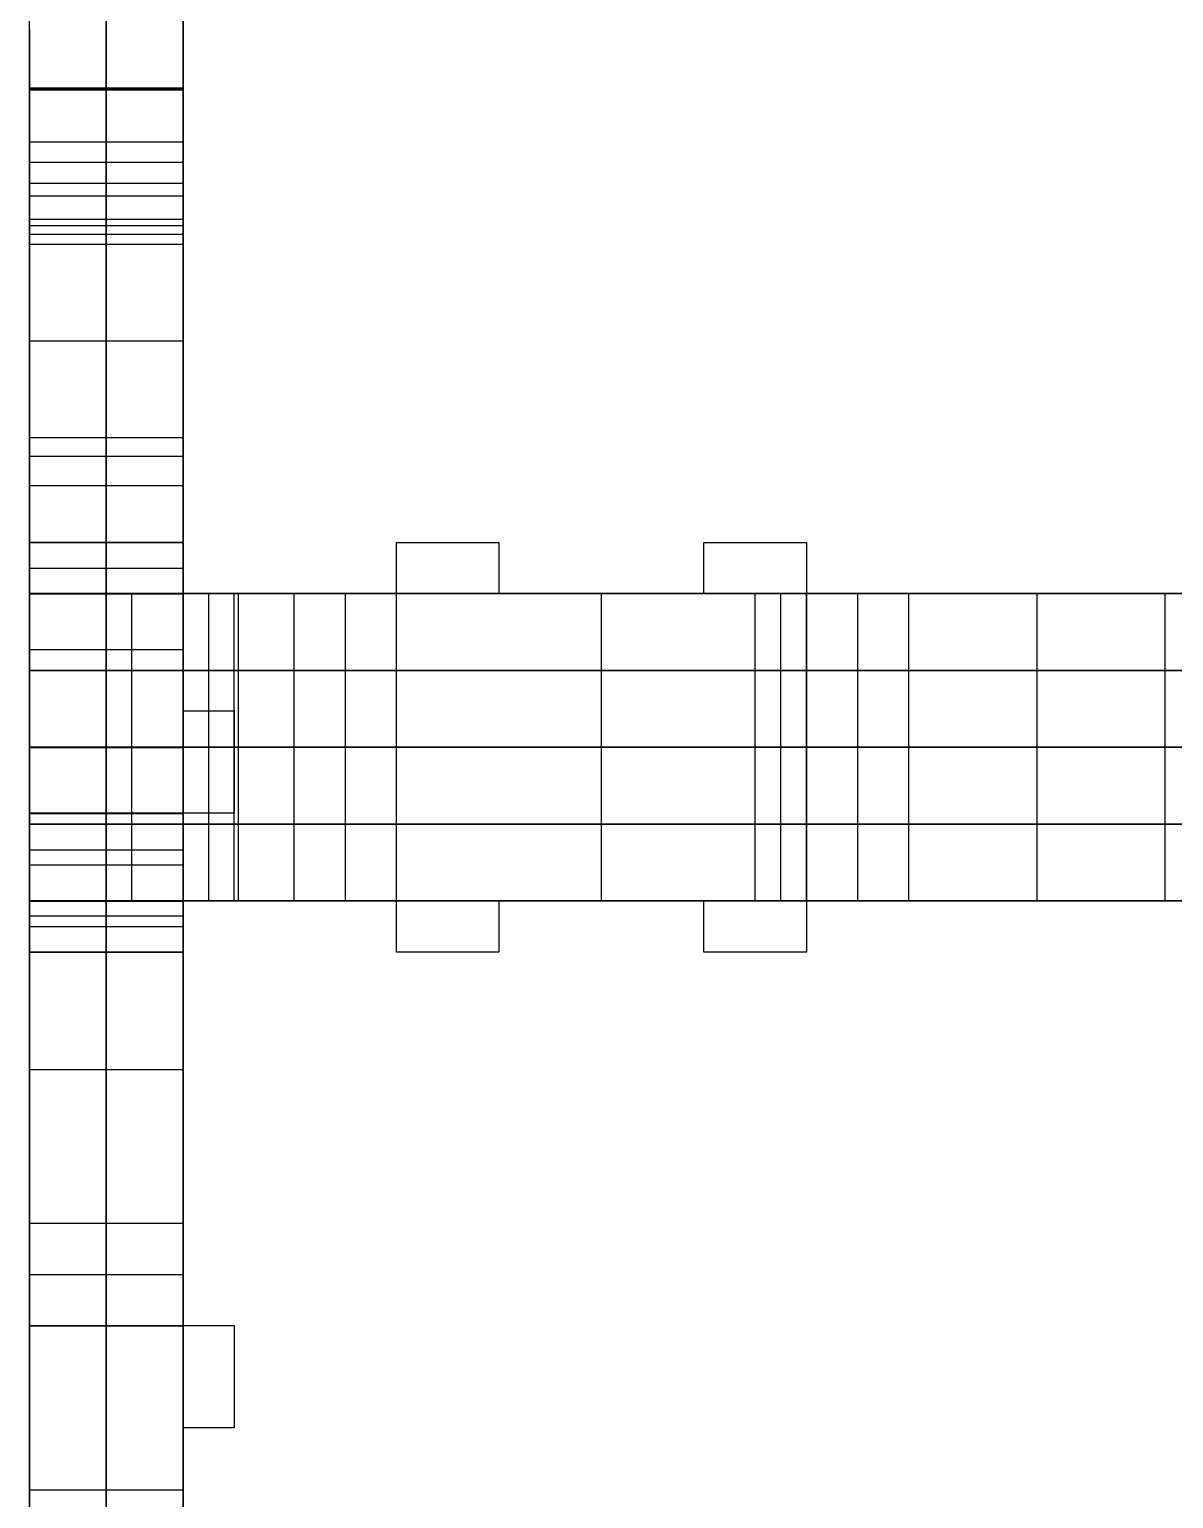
# Model space of a CAD drawing. Extents: x -2580 to -2312, y -43168 to -40231.
# Drawn here: x -2579.5 to -2445.5, y -42987.5 to -42815.4 of the extents above; entities that cross this region are included whole.
import ezdxf

# ---------------------------------------------------------------- set-up
doc = ezdxf.new("R2010")
doc.units = 0
doc.layers.add('ENDS', color=40, linetype='CONTINUOUS')

# ---------------------------------------------------------------- blocks, each defined once
blk = doc.blocks.new('SKYLARK200_END-XXXS-1')
at = {"layer": 'ENDS'}
for p, q in [((-250, -2912.03, 141), (-250, -2124.03, 141)), ((-268, -2912.03, 141), (-268, -2145.01, 141)), ((-250, -2514.45, 282), (-250, -2663.75, 282)), ((-250, -2514.45, 264), (-250, -2663.75, 264)), ((-250, -2514.45, 273), (-250, -2663.75, 273)), ((-259, -2601.93, 56), (-259, -2523.93, 56)), ((-259, -2523.93, 226), (-259, -2601.93, 226)), ((-250, -2601.93, 56), (-250, -2523.93, 56)), ((-250, -2523.93, 226), (-250, -2601.93, 226)), ((-268, -2601.93, 56), (-268, -2583.93, 56)), ((-268, -2583.93, 226), (-268, -2601.93, 226)), ((-268, -2603.43, 0), (-268, -2590.78, 0)), ((-268, -2590.78, 0), (-250, -2590.78, 0)), ((-268, -2590.78, 282), (-250, -2590.78, 282)), ((-268, -2590.78, 282), (-268, -2603.43, 282)), ((-268, -2590.84, 0.87), (-250, -2590.84, 0.87)), ((-268, -2590.84, 281.13), (-250, -2590.84, 281.13)), ((-268, -2591.03, 1.72), (-250, -2591.03, 1.72)), ((-268, -2591.03, 1.72), (-268, -2607.93, 50)), ((-268, -2607.93, 232), (-268, -2591.03, 280.28)), ((-268, -2591.03, 280.28), (-250, -2591.03, 280.28)), ((-259, -2603.43, 0), (-259, -2590.78, 0)), ((-259, -2590.78, 282), (-259, -2603.43, 282)), ((-259, -2591.03, 1.72), (-259, -2607.93, 50)), ((-259, -2607.93, 232), (-259, -2591.03, 280.28)), ((-250, -2603.43, 0), (-250, -2590.78, 0)), ((-250, -2590.78, 282), (-250, -2603.43, 282)), ((-250, -2591.03, 1.72), (-250, -2607.93, 50)), ((-250, -2607.93, 232), (-250, -2591.03, 280.28)), ((-268, -2597.11, 0), (-250, -2597.11, 0)), ((-268, -2597.11, 282), (-250, -2597.11, 282)), ((-268, -2599.48, 25.86), (-250, -2599.48, 25.86)), ((-268, -2599.48, 256.14), (-250, -2599.48, 256.14)), ((-268, -2601.93, 56), (-250, -2601.93, 56)), ((-268, -2601.93, 226), (-250, -2601.93, 226)), ((-268, -2603.43, 0), (-250, -2603.43, 0)), ((-268, -2603.43, 282), (-250, -2603.43, 282)), ((-268, -2606.17, 54.24), (-250, -2606.17, 54.24)), ((-268, -2606.17, 227.76), (-250, -2606.17, 227.76)), ((-268, -2606.9, -1.1), (-250, -2606.9, -1.1)), ((-268, -2606.9, 283.1), (-250, -2606.9, 283.1)), ((-268, -2607.93, 50), (-250, -2607.93, 50)), ((-268, -2607.93, 232), (-250, -2607.93, 232)), ((-268, -2609.09, -4), (-250, -2609.09, -4)), ((-268, -2609.09, 286), (-250, -2609.09, 286)), ((-268, -2620.4, -12), (-250, -2620.4, -12)), ((-268, -2620.4, 294), (-250, -2620.4, 294)), ((-268, -2631.72, -4), (-250, -2631.72, -4)), ((-268, -2631.72, 286), (-250, -2631.72, 286)), ((-268, -2633.91, -1.1), (-250, -2633.91, -1.1)), ((-268, -2633.91, 283.1), (-250, -2633.91, 283.1)), ((-268, -2774.18, 0), (-268, -2637.37, 0)), ((-268, -2637.37, 0), (-250, -2637.37, 0)), ((-268, -2637.37, 282), (-250, -2637.37, 282)), ((-268, -2637.37, 282), (-268, -2675.78, 282)), ((-259, -2774.18, 0), (-259, -2637.37, 0)), ((-259, -2637.37, 282), (-259, -2675.78, 282)), ((-250, -2774.18, 0), (-250, -2637.37, 0)), ((-250, -2637.37, 282), (-250, -2675.78, 282)), ((-268, -2692.03, 193.25), (-268, -2644.03, 193.25)), ((-268, -2644.03, 181.25), (-268, -2650.03, 181.25)), ((-268, -2650.03, 155.25), (-268, -2644.03, 155.25)), ((-268, -2644.03, 155.25), (-268, -2644.03, 143.25)), ((-259, -2644.03, 193.25), (-268, -2644.03, 193.25)), ((-268, -2644.03, 193.25), (-268, -2644.03, 187.25)), ((-268, -2644.03, 187.25), (-268, -2644.03, 181.25)), ((-259, -2644.03, 181.25), (-268, -2644.03, 181.25)), ((-259, -2644.03, 155.25), (-268, -2644.03, 155.25)), ((-259, -2644.03, 143.25), (-268, -2644.03, 143.25)), ((-268, -2644.03, 143.25), (-268, -2680.03, 143.25)), ((-268, -2644.03, 187.25), (-250, -2644.03, 187.25)), ((-268, -2644.03, 149.25), (-250, -2644.03, 149.25)), ((-250, -2644.03, 193.25), (-259, -2644.03, 193.25)), ((-250, -2644.03, 181.25), (-259, -2644.03, 181.25)), ((-250, -2644.03, 155.25), (-259, -2644.03, 155.25)), ((-250, -2644.03, 143.25), (-259, -2644.03, 143.25)), ((-259, -2644.03, 193.25), (-259, -2644.03, 181.25)), ((-259, -2644.03, 181.25), (-259, -2650.03, 181.25)), ((-259, -2650.03, 155.25), (-259, -2644.03, 155.25)), ((-259, -2692.03, 193.25), (-259, -2644.03, 193.25)), ((-259, -2644.03, 155.25), (-259, -2644.03, 143.25)), ((-259, -2644.03, 143.25), (-259, -2692.03, 143.25)), ((-250, -2692.03, 193.25), (-250, -2644.03, 193.25)), ((-250, -2644.03, 193.25), (-250, -2644.03, 181.25)), ((-250, -2644.03, 181.25), (-250, -2650.03, 181.25)), ((-250, -2650.03, 155.25), (-250, -2644.03, 155.25)), ((-250, -2644.03, 155.25), (-250, -2644.03, 143.25)), ((-250, -2644.03, 143.25), (-250, -2692.03, 143.25)), ((-225, -2644.02, 282), (-213, -2644.02, 282)), ((-225, -2644.02, 264), (-213, -2644.02, 264)), ((-225, -2644.02, 282), (-225, -2644.02, 264)), ((-225, -2692.02, 282), (-225, -2644.02, 282)), ((-225, -2692.02, 264), (-225, -2644.02, 264)), ((-225, -2644.02, 273), (-213, -2644.02, 273)), ((-225, -2692.02, 273), (-225, -2644.02, 273)), ((-219, -2644.02, 282), (-219, -2644.02, 264)), ((-213, -2644.02, 282), (-213, -2644.02, 264)), ((-213, -2644.02, 282), (-213, -2650.02, 282)), ((-213, -2644.02, 264), (-213, -2650.02, 264)), ((-213, -2644.02, 273), (-213, -2650.02, 273)), ((-189, -2650.02, 282), (-189, -2644.02, 282)), ((-189, -2644.02, 282), (-189, -2644.02, 264)), ((-189, -2650.02, 264), (-189, -2644.02, 264)), ((-189, -2644.02, 282), (-177, -2644.02, 282)), ((-189, -2644.02, 264), (-177, -2644.02, 264)), ((-189, -2650.02, 273), (-189, -2644.02, 273)), ((-189, -2644.02, 273), (-177, -2644.02, 273)), ((-183, -2644.02, 282), (-183, -2644.02, 264)), ((-177, -2644.02, 282), (-177, -2644.02, 264)), ((-177, -2644.02, 282), (-177, -2692.02, 282)), ((-177, -2644.02, 264), (-177, -2692.02, 264)), ((-177, -2644.02, 273), (-177, -2692.02, 273)), ((-268, -2647.03, 181.25), (-250, -2647.03, 181.25)), ((-268, -2647.03, 155.25), (-250, -2647.03, 155.25)), ((-213, -2647.02, 282), (-213, -2647.02, 264)), ((-189, -2647.02, 282), (-189, -2647.02, 264)), ((-268, -2668.02, 193.25), (-268, -2650.02, 193.25)), ((-244, -2650.02, 193.25), (-268, -2650.02, 193.25)), ((-268, -2668.02, 143.25), (-268, -2650.02, 143.25)), ((-268, -2650.02, 193.25), (-268, -2650.02, 143.25)), ((-268, -2650.02, 143.25), (-244, -2650.02, 143.25)), ((-268, -2668.02, 168.25), (-268, -2650.02, 168.25)), ((-268, -2650.03, 181.25), (-268, -2650.03, 155.25)), ((-259, -2650.03, 181.25), (-268, -2650.03, 181.25)), ((-259, -2650.03, 155.25), (-268, -2650.03, 155.25)), ((-268, -2650.03, 168.25), (-250, -2650.03, 168.25)), ((-250, -2650.03, 181.25), (-259, -2650.03, 181.25)), ((-250, -2650.03, 155.25), (-259, -2650.03, 155.25)), ((-259, -2650.03, 181.25), (-259, -2650.03, 155.25)), ((-256, -2668.02, 193.25), (-256, -2650.02, 193.25)), ((-256, -2668.02, 143.25), (-256, -2650.02, 143.25)), ((-250, -2668.02, 264), (-250, -2650.02, 264)), ((-236.99, -2650.02, 264), (-250, -2650.02, 264)), ((-250, -2668.02, 205.25), (-250, -2650.02, 205.25)), ((-250, -2650.02, 264), (-250, -2650.02, 205.25)), ((-250, -2650.02, 205.25), (-244, -2650.02, 205.25)), ((-250, -2668.02, 131.25), (-250, -2650.02, 131.25)), ((-244, -2650.02, 131.25), (-250, -2650.02, 131.25)), ((-250, -2668.02, 18), (-250, -2650.02, 18)), ((-250, -2650.02, 131.25), (-250, -2650.02, 18)), ((-250, -2650.02, 18), (-236.99, -2650.02, 18)), ((-250, -2668.02, 234.62), (-250, -2650.02, 234.62)), ((-250, -2668.02, 100), (-250, -2650.02, 100)), ((-250, -2650.02, 282), (-250, -2650.02, 264)), ((-250, -2650.03, 181.25), (-250, -2650.03, 155.25)), ((-247, -2668.02, 205.25), (-247, -2650.02, 205.25)), ((-247, -2668.02, 131.25), (-247, -2650.02, 131.25)), ((-244, -2668.02, 205.25), (-244, -2650.02, 205.25)), ((-244, -2668.02, 193.25), (-244, -2650.02, 193.25)), ((-244, -2650.02, 205.25), (-244, -2650.02, 193.25)), ((-244, -2668.02, 143.25), (-244, -2650.02, 143.25)), ((-244, -2668.02, 131.25), (-244, -2650.02, 131.25)), ((-244, -2650.02, 143.25), (-244, -2650.02, 131.25)), ((-244, -2668.02, 199.25), (-244, -2650.02, 199.25)), ((-244, -2668.02, 137.25), (-244, -2650.02, 137.25)), ((0, -2650.02, 141), (-244, -2650.02, 141)), ((-243.5, -2668.02, 264), (-243.5, -2650.02, 264)), ((-243.5, -2668.02, 18), (-243.5, -2650.02, 18)), ((-236.99, -2668.02, 258), (-236.99, -2650.02, 258)), ((-224.99, -2650.02, 258), (-236.99, -2650.02, 258)), ((-236.99, -2668.02, 264), (-236.99, -2650.02, 264)), ((-236.99, -2650.02, 258), (-236.99, -2650.02, 264)), ((-236.99, -2668.02, 18), (-236.99, -2650.02, 18)), ((-236.99, -2668.02, 24), (-236.99, -2650.02, 24)), ((-236.99, -2650.02, 18), (-236.99, -2650.02, 24)), ((-236.99, -2650.02, 24), (-224.99, -2650.02, 24)), ((-236.99, -2668.02, 261), (-236.99, -2650.02, 261)), ((-236.99, -2668.02, 21), (-236.99, -2650.02, 21)), ((-230.99, -2668.02, 258), (-230.99, -2650.02, 258)), ((-230.99, -2668.02, 24), (-230.99, -2650.02, 24)), ((-224.99, -2668.02, 300), (-224.99, -2650.02, 300)), ((-176.99, -2650.02, 300), (-224.99, -2650.02, 300)), ((-224.99, -2668.02, 258), (-224.99, -2650.02, 258)), ((-224.99, -2650.02, 300), (-224.99, -2650.02, 258)), ((-224.99, -2668.02, 24), (-224.99, -2650.02, 24)), ((-224.99, -2668.02, -18), (-224.99, -2650.02, -18)), ((-224.99, -2650.02, 24), (-224.99, -2650.02, -18)), ((-224.99, -2650.02, -18), (-176.99, -2650.02, -18)), ((-224.99, -2668.02, 279), (-224.99, -2650.02, 279)), ((-224.99, -2668.02, 18), (-224.99, -2650.02, 18)), ((-213, -2650.02, 282), (-213, -2650.02, 264)), ((-213, -2650.02, 282), (-189, -2650.02, 282)), ((-213, -2650.02, 264), (-189, -2650.02, 264)), ((-213, -2650.02, 273), (-189, -2650.02, 273)), ((-201, -2650.02, 282), (-201, -2650.02, 264)), ((-200.99, -2668.02, 300), (-200.99, -2650.02, 300)), ((-200.99, -2668.02, -18), (-200.99, -2650.02, -18)), ((-189, -2650.02, 282), (-189, -2650.02, 264)), ((-182.99, -2668.02, 128), (-182.99, -2650.02, 128)), ((-176.99, -2650.02, 128), (-182.99, -2650.02, 128)), ((-182.99, -2668.02, 140), (-182.99, -2650.02, 140)), ((-182.99, -2650.02, 128), (-182.99, -2650.02, 140)), ((-182.99, -2650.02, 140), (-116.99, -2650.02, 140)), ((-182.99, -2668.02, 134), (-182.99, -2650.02, 134)), ((-179.99, -2668.02, 128), (-179.99, -2650.02, 128)), ((-177, -2650.02, 282), (-177, -2650.02, 264)), ((-176.99, -2668.02, 128), (-176.99, -2650.02, 128)), ((-176.99, -2668.02, 258), (-176.99, -2650.02, 258)), ((-164.99, -2650.02, 258), (-176.99, -2650.02, 258)), ((-176.99, -2668.02, 300), (-176.99, -2650.02, 300)), ((-176.99, -2650.02, 258), (-176.99, -2650.02, 300)), ((-176.99, -2668.02, -18), (-176.99, -2650.02, -18)), ((-176.99, -2650.02, -18), (-176.99, -2650.02, 128)), ((-176.99, -2668.02, 140), (-176.99, -2650.02, 140)), ((-176.99, -2668.02, 279), (-176.99, -2650.02, 279)), ((-176.99, -2668.02, 55), (-176.99, -2650.02, 55)), ((-170.99, -2668.02, 258), (-170.99, -2650.02, 258)), ((-164.99, -2668.02, 264), (-164.99, -2650.02, 264)), ((-134.99, -2650.02, 264), (-164.99, -2650.02, 264)), ((-164.99, -2668.02, 258), (-164.99, -2650.02, 258)), ((-164.99, -2650.02, 264), (-164.99, -2650.02, 258)), ((-164.99, -2668.02, 261), (-164.99, -2650.02, 261)), ((-149.99, -2668.02, 264), (-149.99, -2650.02, 264)), ((-134.99, -2668.02, 258), (-134.99, -2650.02, 258)), ((-122.99, -2650.02, 258), (-134.99, -2650.02, 258)), ((-134.99, -2668.02, 264), (-134.99, -2650.02, 264)), ((-134.99, -2650.02, 258), (-134.99, -2650.02, 264)), ((-134.99, -2668.02, 261), (-134.99, -2650.02, 261)), ((-268, -2656.57, 282), (-250, -2656.57, 282)), ((-244, -2659.02, 193.25), (-268, -2659.02, 193.25)), ((-268, -2659.02, 193.25), (-268, -2659.02, 143.25)), ((-268, -2659.02, 143.25), (-244, -2659.02, 143.25)), ((-236.99, -2659.02, 264), (-250, -2659.02, 264)), ((-250, -2659.02, 264), (-250, -2659.02, 205.25)), ((-250, -2659.02, 205.25), (-244, -2659.02, 205.25)), ((-244, -2659.02, 131.25), (-250, -2659.02, 131.25)), ((-250, -2659.02, 131.25), (-250, -2659.02, 18)), ((-250, -2659.02, 18), (-236.99, -2659.02, 18)), ((-244, -2659.02, 205.25), (-244, -2659.02, 193.25)), ((-244, -2659.02, 143.25), (-244, -2659.02, 131.25)), ((-224.99, -2659.02, 258), (-236.99, -2659.02, 258)), ((-236.99, -2659.02, 258), (-236.99, -2659.02, 264)), ((-236.99, -2659.02, 18), (-236.99, -2659.02, 24)), ((-236.99, -2659.02, 24), (-224.99, -2659.02, 24)), ((-176.99, -2659.02, 300), (-224.99, -2659.02, 300)), ((-224.99, -2659.02, 300), (-224.99, -2659.02, 258)), ((-224.99, -2659.02, 24), (-224.99, -2659.02, -18)), ((-224.99, -2659.02, -18), (-176.99, -2659.02, -18)), ((-176.99, -2659.02, 128), (-182.99, -2659.02, 128)), ((-182.99, -2659.02, 128), (-182.99, -2659.02, 140)), ((-182.99, -2659.02, 140), (-116.99, -2659.02, 140)), ((-164.99, -2659.02, 258), (-176.99, -2659.02, 258)), ((-176.99, -2659.02, 258), (-176.99, -2659.02, 300)), ((-176.99, -2659.02, -18), (-176.99, -2659.02, 128)), ((-134.99, -2659.02, 264), (-164.99, -2659.02, 264)), ((-164.99, -2659.02, 264), (-164.99, -2659.02, 258)), ((-122.99, -2659.02, 258), (-134.99, -2659.02, 258)), ((-134.99, -2659.02, 258), (-134.99, -2659.02, 264)), ((-250, -2663.75, 282), (-250, -2663.75, 264)), ((-250, -2663.75, 282), (-244, -2663.75, 282)), ((-250, -2663.75, 264), (-244, -2663.75, 264)), ((-250, -2663.75, 273), (-244, -2663.75, 273)), ((-247, -2663.75, 282), (-247, -2663.75, 264)), ((-244, -2663.75, 282), (-244, -2663.75, 264)), ((-244, -2663.75, 282), (-244, -2675.75, 282)), ((-244, -2663.75, 264), (-244, -2675.75, 264)), ((-244, -2663.75, 273), (-244, -2675.75, 273)), ((-268, -2686.02, 193.25), (-268, -2668.02, 193.25)), ((-244, -2668.02, 193.25), (-268, -2668.02, 193.25)), ((-268, -2686.02, 143.25), (-268, -2668.02, 143.25)), ((-268, -2668.02, 193.25), (-268, -2668.02, 143.25)), ((-268, -2668.02, 143.25), (-244, -2668.02, 143.25)), ((-268, -2686.02, 168.25), (-268, -2668.02, 168.25)), ((-244, -2668.02, 193.25), (-268, -2668.02, 193.25)), ((-268, -2668.02, 193.25), (-268, -2668.02, 143.25)), ((-268, -2668.02, 143.25), (-244, -2668.02, 143.25)), ((-268, -2668.03, 193.25), (-250, -2668.03, 193.25)), ((-256, -2686.02, 193.25), (-256, -2668.02, 193.25)), ((-256, -2686.02, 143.25), (-256, -2668.02, 143.25)), ((-250, -2686.02, 264), (-250, -2668.02, 264)), ((-236.99, -2668.02, 264), (-250, -2668.02, 264)), ((-250, -2686.02, 205.25), (-250, -2668.02, 205.25)), ((-250, -2668.02, 264), (-250, -2668.02, 205.25)), ((-250, -2668.02, 205.25), (-244, -2668.02, 205.25)), ((-250, -2686.02, 131.25), (-250, -2668.02, 131.25)), ((-244, -2668.02, 131.25), (-250, -2668.02, 131.25)), ((-250, -2686.02, 18), (-250, -2668.02, 18)), ((-250, -2668.02, 131.25), (-250, -2668.02, 18)), ((-250, -2668.02, 18), (-236.99, -2668.02, 18)), ((-250, -2686.02, 234.62), (-250, -2668.02, 234.62)), ((-250, -2686.02, 74.62), (-250, -2668.02, 74.62)), ((-236.99, -2668.02, 264), (-250, -2668.02, 264)), ((-250, -2668.02, 264), (-250, -2668.02, 205.25)), ((-250, -2668.02, 205.25), (-244, -2668.02, 205.25)), ((-244, -2668.02, 131.25), (-250, -2668.02, 131.25)), ((-250, -2668.02, 131.25), (-250, -2668.02, 18)), ((-250, -2668.02, 18), (-236.99, -2668.02, 18)), ((-247, -2686.02, 205.25), (-247, -2668.02, 205.25)), ((-247, -2686.02, 131.25), (-247, -2668.02, 131.25)), ((-244, -2686.02, 205.25), (-244, -2668.02, 205.25)), ((-244, -2686.02, 193.25), (-244, -2668.02, 193.25)), ((-244, -2668.02, 205.25), (-244, -2668.02, 193.25)), ((-244, -2686.02, 143.25), (-244, -2668.02, 143.25)), ((-244, -2686.02, 131.25), (-244, -2668.02, 131.25)), ((-244, -2668.02, 143.25), (-244, -2668.02, 131.25)), ((-244, -2686.02, 199.25), (-244, -2668.02, 199.25)), ((-244, -2686.02, 137.25), (-244, -2668.02, 137.25)), ((-244, -2668.02, 141), (-18, -2668.02, 141)), ((-244, -2668.02, 205.25), (-244, -2668.02, 193.25)), ((-244, -2668.02, 143.25), (-244, -2668.02, 131.25)), ((0, -2668.02, 141), (-244, -2668.02, 141)), ((-243.5, -2686.02, 264), (-243.5, -2668.02, 264)), ((-243.5, -2686.02, 18), (-243.5, -2668.02, 18)), ((-236.99, -2686.02, 258), (-236.99, -2668.02, 258)), ((-224.99, -2668.02, 258), (-236.99, -2668.02, 258)), ((-236.99, -2686.02, 264), (-236.99, -2668.02, 264)), ((-236.99, -2668.02, 258), (-236.99, -2668.02, 264)), ((-236.99, -2686.02, 18), (-236.99, -2668.02, 18)), ((-236.99, -2686.02, 24), (-236.99, -2668.02, 24)), ((-236.99, -2668.02, 18), (-236.99, -2668.02, 24)), ((-236.99, -2668.02, 24), (-224.99, -2668.02, 24)), ((-236.99, -2686.02, 261), (-236.99, -2668.02, 261)), ((-236.99, -2686.02, 21), (-236.99, -2668.02, 21)), ((-224.99, -2668.02, 258), (-236.99, -2668.02, 258)), ((-236.99, -2668.02, 258), (-236.99, -2668.02, 264)), ((-236.99, -2668.02, 18), (-236.99, -2668.02, 24)), ((-236.99, -2668.02, 24), (-224.99, -2668.02, 24)), ((-230.99, -2686.02, 258), (-230.99, -2668.02, 258)), ((-230.99, -2686.02, 24), (-230.99, -2668.02, 24)), ((-224.99, -2686.02, 300), (-224.99, -2668.02, 300)), ((-176.99, -2668.02, 300), (-224.99, -2668.02, 300)), ((-224.99, -2686.02, 258), (-224.99, -2668.02, 258)), ((-224.99, -2668.02, 300), (-224.99, -2668.02, 258)), ((-224.99, -2686.02, 24), (-224.99, -2668.02, 24)), ((-224.99, -2686.02, -18), (-224.99, -2668.02, -18)), ((-224.99, -2668.02, 24), (-224.99, -2668.02, -18)), ((-224.99, -2668.02, -18), (-176.99, -2668.02, -18)), ((-224.99, -2686.02, 264), (-224.99, -2668.02, 264)), ((-224.99, -2686.02, 18), (-224.99, -2668.02, 18)), ((-176.99, -2668.02, 300), (-224.99, -2668.02, 300)), ((-224.99, -2668.02, 300), (-224.99, -2668.02, 258)), ((-224.99, -2668.02, 24), (-224.99, -2668.02, -18)), ((-224.99, -2668.02, -18), (-176.99, -2668.02, -18)), ((-200.99, -2686.02, 300), (-200.99, -2668.02, 300)), ((-200.99, -2686.02, -18), (-200.99, -2668.02, -18)), ((-182.99, -2686.02, 128), (-182.99, -2668.02, 128)), ((-176.99, -2668.02, 128), (-182.99, -2668.02, 128)), ((-182.99, -2686.02, 140), (-182.99, -2668.02, 140)), ((-182.99, -2668.02, 128), (-182.99, -2668.02, 140)), ((-182.99, -2668.02, 140), (-116.99, -2668.02, 140)), ((-182.99, -2686.02, 134), (-182.99, -2668.02, 134)), ((-176.99, -2668.02, 128), (-182.99, -2668.02, 128)), ((-182.99, -2668.02, 128), (-182.99, -2668.02, 140)), ((-182.99, -2668.02, 140), (-116.99, -2668.02, 140)), ((-179.99, -2686.02, 128), (-179.99, -2668.02, 128)), ((-176.99, -2686.02, 258), (-176.99, -2668.02, 258)), ((-164.99, -2668.02, 258), (-176.99, -2668.02, 258)), ((-176.99, -2686.02, 300), (-176.99, -2668.02, 300)), ((-176.99, -2668.02, 258), (-176.99, -2668.02, 300)), ((-176.99, -2686.02, -18), (-176.99, -2668.02, -18)), ((-176.99, -2686.02, 128), (-176.99, -2668.02, 128)), ((-176.99, -2668.02, -18), (-176.99, -2668.02, 128)), ((-176.99, -2686.02, 279), (-176.99, -2668.02, 279)), ((-176.99, -2686.02, 55), (-176.99, -2668.02, 55)), ((-176.99, -2686.02, 140), (-176.99, -2668.02, 140)), ((-164.99, -2668.02, 258), (-176.99, -2668.02, 258)), ((-176.99, -2668.02, 258), (-176.99, -2668.02, 300)), ((-176.99, -2668.02, -18), (-176.99, -2668.02, 128)), ((-170.99, -2686.02, 258), (-170.99, -2668.02, 258)), ((-164.99, -2686.02, 264), (-164.99, -2668.02, 264)), ((-134.99, -2668.02, 264), (-164.99, -2668.02, 264)), ((-164.99, -2686.02, 258), (-164.99, -2668.02, 258)), ((-164.99, -2668.02, 264), (-164.99, -2668.02, 258)), ((-164.99, -2686.02, 261), (-164.99, -2668.02, 261)), ((-134.99, -2668.02, 264), (-164.99, -2668.02, 264)), ((-164.99, -2668.02, 264), (-164.99, -2668.02, 258)), ((-149.99, -2686.02, 264), (-149.99, -2668.02, 264)), ((-134.99, -2686.02, 258), (-134.99, -2668.02, 258)), ((-122.99, -2668.02, 258), (-134.99, -2668.02, 258)), ((-134.99, -2686.02, 264), (-134.99, -2668.02, 264)), ((-134.99, -2668.02, 258), (-134.99, -2668.02, 264)), ((-134.99, -2686.02, 261), (-134.99, -2668.02, 261)), ((-122.99, -2668.02, 258), (-134.99, -2668.02, 258)), ((-134.99, -2668.02, 258), (-134.99, -2668.02, 264)), ((-134, -2668.02, 140), (-134, -2668.02, 258)), ((-244, -2669.75, 282), (-244, -2669.75, 264)), ((-244, -2675.75, 282), (-268, -2675.75, 282)), ((-268, -2675.75, 282), (-268, -2675.75, 264)), ((-244, -2675.75, 264), (-268, -2675.75, 264)), ((-268, -2675.75, 282), (-268, -2735.75, 282)), ((-268, -2675.75, 264), (-268, -2735.75, 264)), ((-244, -2675.75, 273), (-268, -2675.75, 273)), ((-268, -2675.75, 273), (-268, -2735.75, 273)), ((-268, -2675.78, 282), (-250, -2675.78, 282)), ((-268, -2675.78, 282), (-268, -2675.78, 258)), ((-268, -2675.78, 258), (-250, -2675.78, 258)), ((-268, -2675.78, 258), (-268, -2687.78, 258)), ((-268, -2675.78, 270), (-250, -2675.78, 270)), ((-259, -2675.78, 282), (-259, -2675.78, 258)), ((-259, -2675.78, 258), (-259, -2687.78, 258)), ((-256, -2675.75, 282), (-256, -2675.75, 264)), ((-250, -2675.78, 282), (-250, -2675.78, 258)), ((-250, -2675.78, 258), (-250, -2687.78, 258)), ((-244, -2675.75, 282), (-244, -2675.75, 264)), ((-244, -2677.02, 193.25), (-268, -2677.02, 193.25)), ((-268, -2677.02, 193.25), (-268, -2677.02, 143.25)), ((-268, -2677.02, 143.25), (-244, -2677.02, 143.25)), ((-236.99, -2677.02, 264), (-250, -2677.02, 264)), ((-250, -2677.02, 264), (-250, -2677.02, 205.25)), ((-250, -2677.02, 205.25), (-244, -2677.02, 205.25)), ((-244, -2677.02, 131.25), (-250, -2677.02, 131.25)), ((-250, -2677.02, 131.25), (-250, -2677.02, 18)), ((-250, -2677.02, 18), (-236.99, -2677.02, 18)), ((-244, -2677.02, 205.25), (-244, -2677.02, 193.25)), ((-244, -2677.02, 143.25), (-244, -2677.02, 131.25)), ((-224.99, -2677.02, 258), (-236.99, -2677.02, 258)), ((-236.99, -2677.02, 258), (-236.99, -2677.02, 264)), ((-236.99, -2677.02, 18), (-236.99, -2677.02, 24)), ((-236.99, -2677.02, 24), (-224.99, -2677.02, 24)), ((-176.99, -2677.02, 300), (-224.99, -2677.02, 300)), ((-224.99, -2677.02, 300), (-224.99, -2677.02, 258)), ((-224.99, -2677.02, 24), (-224.99, -2677.02, -18)), ((-224.99, -2677.02, -18), (-176.99, -2677.02, -18)), ((-176.99, -2677.02, 128), (-182.99, -2677.02, 128)), ((-182.99, -2677.02, 128), (-182.99, -2677.02, 140)), ((-182.99, -2677.02, 140), (-116.99, -2677.02, 140)), ((-164.99, -2677.02, 258), (-176.99, -2677.02, 258)), ((-176.99, -2677.02, 258), (-176.99, -2677.02, 300)), ((-176.99, -2677.02, -18), (-176.99, -2677.02, 128)), ((-134.99, -2677.02, 264), (-164.99, -2677.02, 264)), ((-164.99, -2677.02, 264), (-164.99, -2677.02, 258)), ((-122.99, -2677.02, 258), (-134.99, -2677.02, 258)), ((-134.99, -2677.02, 258), (-134.99, -2677.02, 264)), ((-268, -2680.03, 143.25), (-268, -2692.03, 143.25)), ((-268, -2680.03, 143.25), (-250, -2680.03, 143.25)), ((-268, -2681.78, 258), (-250, -2681.78, 258)), ((-244, -2686.02, 193.25), (-268, -2686.02, 193.25)), ((-268, -2686.02, 193.25), (-268, -2686.02, 143.25)), ((-268, -2686.02, 143.25), (-244, -2686.02, 143.25)), ((-268, -2686.03, 155.25), (-268, -2686.03, 181.25)), ((-268, -2686.03, 181.25), (-268, -2692.03, 181.25)), ((-268, -2692.03, 155.25), (-268, -2686.03, 155.25)), ((-259, -2686.03, 181.25), (-268, -2686.03, 181.25)), ((-268, -2686.03, 155.25), (-259, -2686.03, 155.25)), ((-268, -2686.03, 168.25), (-250, -2686.03, 168.25)), ((-250, -2686.03, 181.25), (-259, -2686.03, 181.25)), ((-259, -2686.03, 155.25), (-250, -2686.03, 155.25)), ((-259, -2686.03, 155.25), (-259, -2686.03, 181.25)), ((-259, -2686.03, 181.25), (-259, -2692.03, 181.25)), ((-259, -2692.03, 155.25), (-259, -2686.03, 155.25)), ((-236.99, -2686.02, 264), (-250, -2686.02, 264)), ((-250, -2686.02, 264), (-250, -2686.02, 205.25)), ((-250, -2686.02, 205.25), (-244, -2686.02, 205.25)), ((-244, -2686.02, 131.25), (-250, -2686.02, 131.25)), ((-250, -2686.02, 131.25), (-250, -2686.02, 18)), ((-250, -2686.02, 18), (-236.99, -2686.02, 18)), ((-250, -2686.03, 155.25), (-250, -2686.03, 181.25)), ((-250, -2686.03, 181.25), (-250, -2692.03, 181.25)), ((-250, -2692.03, 155.25), (-250, -2686.03, 155.25)), ((-244, -2686.02, 205.25), (-244, -2686.02, 193.25)), ((-244, -2686.02, 143.25), (-244, -2686.02, 131.25)), ((-244, -2686.02, 141), (-18, -2686.02, 141)), ((-224.99, -2686.02, 258), (-236.99, -2686.02, 258)), ((-236.99, -2686.02, 258), (-236.99, -2686.02, 264)), ((-236.99, -2686.02, 18), (-236.99, -2686.02, 24)), ((-236.99, -2686.02, 24), (-224.99, -2686.02, 24)), ((-225, -2686.02, 282), (-225, -2686.02, 264)), ((-176.99, -2686.02, 300), (-224.99, -2686.02, 300)), ((-224.99, -2686.02, 300), (-224.99, -2686.02, 258)), ((-224.99, -2686.02, 24), (-224.99, -2686.02, -18)), ((-224.99, -2686.02, -18), (-176.99, -2686.02, -18)), ((-189, -2686.02, 282), (-213, -2686.02, 282)), ((-213, -2686.02, 282), (-213, -2686.02, 264)), ((-189, -2686.02, 264), (-213, -2686.02, 264)), ((-213, -2686.02, 282), (-213, -2692.02, 282)), ((-213, -2686.02, 264), (-213, -2692.02, 264)), ((-189, -2686.02, 273), (-213, -2686.02, 273)), ((-213, -2686.02, 273), (-213, -2692.02, 273)), ((-201, -2686.02, 282), (-201, -2686.02, 264)), ((-189, -2692.02, 282), (-189, -2686.02, 282)), ((-189, -2686.02, 282), (-189, -2686.02, 264)), ((-189, -2692.02, 264), (-189, -2686.02, 264)), ((-189, -2692.02, 273), (-189, -2686.02, 273)), ((-176.99, -2686.02, 128), (-182.99, -2686.02, 128)), ((-182.99, -2686.02, 128), (-182.99, -2686.02, 140)), ((-182.99, -2686.02, 140), (-116.99, -2686.02, 140)), ((-164.99, -2686.02, 258), (-176.99, -2686.02, 258)), ((-176.99, -2686.02, 258), (-176.99, -2686.02, 300)), ((-176.99, -2686.02, -18), (-176.99, -2686.02, 128)), ((-134.99, -2686.02, 264), (-164.99, -2686.02, 264)), ((-164.99, -2686.02, 264), (-164.99, -2686.02, 258)), ((-122.99, -2686.02, 258), (-134.99, -2686.02, 258)), ((-134.99, -2686.02, 258), (-134.99, -2686.02, 264)), ((-134, -2686.02, 140), (-134, -2686.02, 258)), ((-268, -2687.78, 258), (-250, -2687.78, 258)), ((-268, -2687.78, 258), (-268, -2687.78, 264)), ((-268, -2687.78, 264), (-250, -2687.78, 264)), ((-268, -2687.78, 264), (-268, -2723.78, 264)), ((-268, -2687.78, 261), (-250, -2687.78, 261)), ((-259, -2687.78, 258), (-259, -2687.78, 264)), ((-259, -2687.78, 264), (-259, -2723.78, 264)), ((-250, -2687.78, 258), (-250, -2687.78, 264)), ((-250, -2687.78, 264), (-250, -2723.78, 264)), ((-268, -2689.03, 181.25), (-250, -2689.03, 181.25)), ((-268, -2689.03, 155.25), (-250, -2689.03, 155.25)), ((-213, -2689.02, 282), (-213, -2689.02, 264)), ((-189, -2689.02, 282), (-189, -2689.02, 264)), ((-268, -2692.03, 181.25), (-268, -2692.03, 193.25)), ((-268, -2692.03, 143.25), (-268, -2692.03, 155.25)), ((-259, -2692.03, 181.25), (-268, -2692.03, 181.25)), ((-259, -2692.03, 193.25), (-268, -2692.03, 193.25)), ((-259, -2692.03, 143.25), (-268, -2692.03, 143.25)), ((-259, -2692.03, 155.25), (-268, -2692.03, 155.25)), ((-268, -2692.03, 187.25), (-250, -2692.03, 187.25)), ((-268, -2692.03, 149.25), (-250, -2692.03, 149.25)), ((-250, -2692.03, 181.25), (-259, -2692.03, 181.25)), ((-250, -2692.03, 193.25), (-259, -2692.03, 193.25)), ((-250, -2692.03, 143.25), (-259, -2692.03, 143.25)), ((-250, -2692.03, 155.25), (-259, -2692.03, 155.25)), ((-259, -2692.03, 181.25), (-259, -2692.03, 193.25)), ((-259, -2692.03, 143.25), (-259, -2692.03, 155.25)), ((-250, -2692.03, 181.25), (-250, -2692.03, 193.25)), ((-250, -2692.03, 143.25), (-250, -2692.03, 155.25)), ((-213, -2692.02, 282), (-225, -2692.02, 282)), ((-225, -2692.02, 282), (-225, -2692.02, 264)), ((-213, -2692.02, 264), (-225, -2692.02, 264)), ((-213, -2692.02, 273), (-225, -2692.02, 273)), ((-219, -2692.02, 282), (-219, -2692.02, 264)), ((-213, -2692.02, 282), (-213, -2692.02, 264)), ((-177, -2692.02, 282), (-189, -2692.02, 282)), ((-189, -2692.02, 282), (-189, -2692.02, 264)), ((-177, -2692.02, 264), (-189, -2692.02, 264)), ((-177, -2692.02, 273), (-189, -2692.02, 273)), ((-183, -2692.02, 282), (-183, -2692.02, 264)), ((-177, -2692.02, 282), (-177, -2692.02, 264)), ((-268, -2705.75, 282), (-268, -2705.75, 264)), ((-268, -2705.78, 0), (-250, -2705.78, 0)), ((-268, -2705.78, 264), (-250, -2705.78, 264)), ((-268, -2723.78, 264), (-250, -2723.78, 264)), ((-268, -2723.78, 264), (-268, -2723.78, 258)), ((-268, -2723.78, 258), (-250, -2723.78, 258)), ((-268, -2723.78, 258), (-268, -2735.78, 258)), ((-268, -2723.78, 261), (-250, -2723.78, 261)), ((-259, -2723.78, 264), (-259, -2723.78, 258)), ((-259, -2723.78, 258), (-259, -2735.78, 258)), ((-250, -2723.78, 264), (-250, -2723.78, 258)), ((-250, -2723.78, 258), (-250, -2735.78, 258)), ((-268, -2729.78, 258), (-250, -2729.78, 258)), ((-268, -2735.75, 282), (-268, -2735.75, 264)), ((-268, -2735.75, 282), (-244, -2735.75, 282)), ((-268, -2735.75, 264), (-244, -2735.75, 264)), ((-268, -2735.75, 273), (-244, -2735.75, 273)), ((-268, -2735.78, 258), (-250, -2735.78, 258)), ((-268, -2735.78, 258), (-268, -2735.78, 282)), ((-268, -2735.78, 282), (-250, -2735.78, 282)), ((-268, -2735.78, 282), (-268, -2774.18, 282)), ((-268, -2735.78, 270), (-250, -2735.78, 270)), ((-259, -2735.78, 258), (-259, -2735.78, 282)), ((-259, -2735.78, 282), (-259, -2774.18, 282)), ((-256, -2735.75, 282), (-256, -2735.75, 264)), ((-250, -2735.78, 258), (-250, -2735.78, 282)), ((-250, -2735.78, 282), (-250, -2774.18, 282)), ((-244, -2735.75, 282), (-244, -2735.75, 264)), ((-244, -2735.75, 282), (-244, -2747.75, 282)), ((-244, -2735.75, 264), (-244, -2747.75, 264)), ((-244, -2735.75, 273), (-244, -2747.75, 273)), ((-244, -2741.75, 282), (-244, -2741.75, 264)), ((-244, -2747.75, 282), (-250, -2747.75, 282)), ((-250, -2747.75, 282), (-250, -2747.75, 264)), ((-244, -2747.75, 264), (-250, -2747.75, 264)), ((-250, -2747.75, 282), (-250, -2864.03, 282)), ((-250, -2747.75, 264), (-250, -2864.03, 264)), ((-244, -2747.75, 273), (-250, -2747.75, 273)), ((-250, -2747.75, 273), (-250, -2864.03, 273)), ((-247, -2747.75, 282), (-247, -2747.75, 264)), ((-244, -2747.75, 282), (-244, -2747.75, 264)), ((-268, -2754.98, 282), (-250, -2754.98, 282))]:
    blk.add_line(p, q, dxfattribs=at)
at = {"layer": 'ENDS', "extrusion": (1, 0, 0)}
for centre, radius, start, end in [((-2596.78, 0, -268), 6, 360, 16.6229), ((-2596.78, 282, -268), 6, 343.3771, 0), ((-2596.78, 0, -259), 6, 360, 16.6229), ((-2596.78, 282, -259), 6, 343.3771, 0), ((-2596.78, 0, -250), 6, 360, 16.6229), ((-2596.78, 282, -250), 6, 343.3771, 0), ((-2620.4, 0, -268), 12, 199.4712, 340.5288), ((-2620.4, 282, -268), 12, 19.4712, 160.5288), ((-2620.4, 0, -259), 12, 199.4712, 340.5288), ((-2620.4, 282, -259), 12, 19.4712, 160.5288), ((-2620.4, 0, -250), 12, 199.4712, 340.5288), ((-2620.4, 282, -250), 12, 19.4712, 160.5288)]:
    blk.add_arc(centre, radius, start, end, dxfattribs=at)
at = {"layer": 'ENDS', "extrusion": (-1, 0, 0)}
for centre, start, end in [((2601.93, 50, 268), 360, 90), ((2601.93, 232, 268), 270, 0), ((2601.93, 50, 259), 360, 90), ((2601.93, 232, 259), 270, 360), ((2601.93, 50, 250), 360, 90), ((2601.93, 232, 250), 270, 360), ((2603.43, -6, 268), 19.4712, 90), ((2603.43, 288, 268), 270, 340.5288), ((2603.43, -6, 259), 19.4712, 90), ((2603.43, 288, 259), 270, 340.5288), ((2603.43, -6, 250), 19.4712, 90), ((2603.43, 288, 250), 270, 340.5288), ((2637.37, -6, 268), 90, 160.5288), ((2637.37, 288, 268), 199.4712, 270), ((2637.37, -6, 259), 90, 160.5288), ((2637.37, 288, 259), 199.4712, 270), ((2637.37, -6, 250), 90, 160.5288), ((2637.37, 288, 250), 199.4712, 270)]:
    blk.add_arc(centre, 6, start, end, dxfattribs=at)

msp = doc.modelspace()

# ---------------------------------------------------------------- block references
at = {"layer": 'ENDS'}
msp.add_blockref('SKYLARK200_END-XXXS-1', (-2311.51, -40231.5, 18), dxfattribs=at)

doc.saveas('drawing.dxf')
